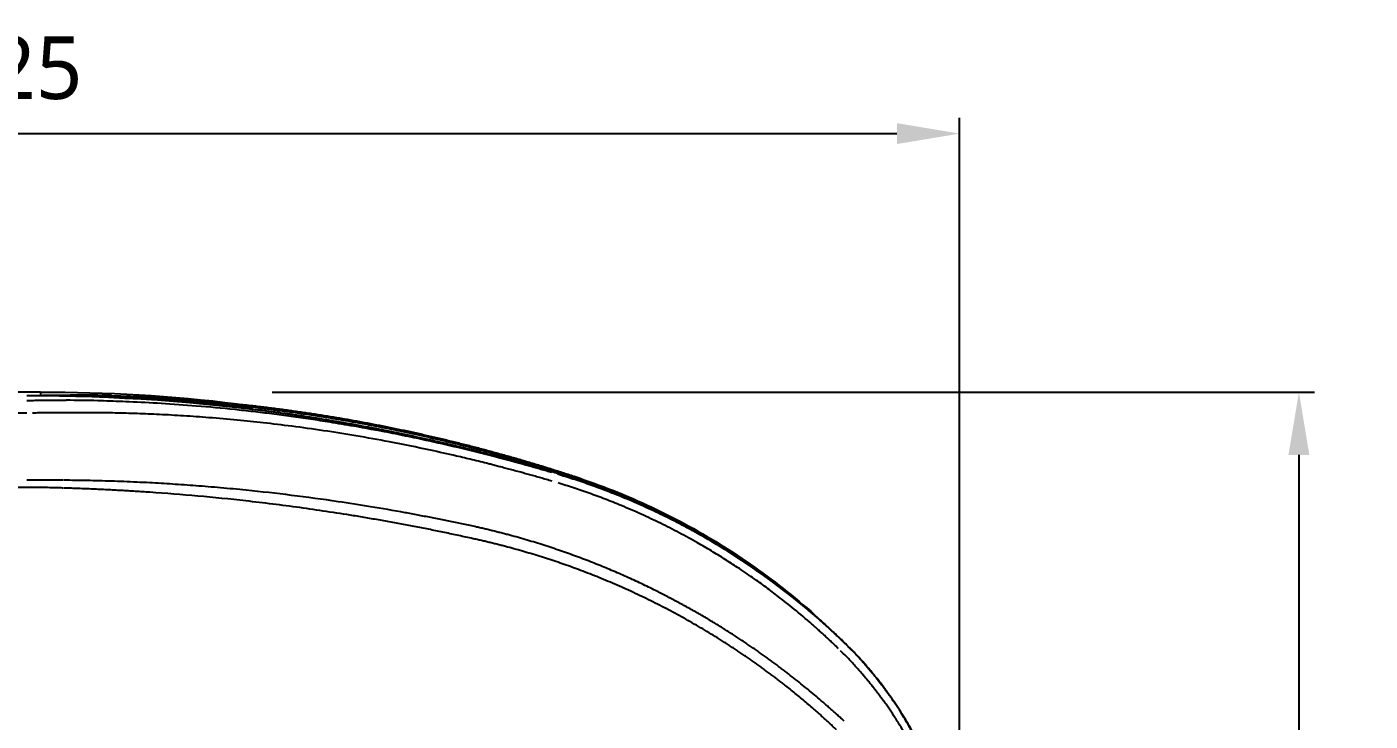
# Model space of a CAD drawing. Extents: x -4150 to 1921, y -105 to 2422.
# Drawn here: x -326 to 188, y 1716 to 1982 of the extents above; entities that cross this region are included whole.
import ezdxf

# ---------------------------------------------------------------- set-up
doc = ezdxf.new("R2010")
doc.units = 0
doc.header["$LTSCALE"] = 20
doc.header["$MEASUREMENT"] = 0
doc.layers.get('0').update_dxf_attribs({"linetype": 'CONTINUOUS'})
doc.layers.get('DEFPOINTS').update_dxf_attribs({"linetype": 'CONTINUOUS'})
doc.styles.get("Standard").update_dxf_attribs({"font": 'NanumGothic.ttf'})
doc.dimstyles.get("Standard").update_dxf_attribs({"dimtxt": 2.7, "dimasz": 2.5, "dimexe": 1.5, "dimexo": 1.5, "dimgap": 1.5, "dimtad": 1, "dimdec": 0, "dimlfac": 10, "dimzin": 0, "dimdsep": 46, "dimtxsty": 'Standard', "dimcen": 0, "dimclrt": 2, "dimadec": 0, "dimazin": 0, "dimtfac": 1, "dimtdec": 0, "dimtmove": 0, "dimatfit": 3, "dimfxl": 0, "dimtolj": 1, "dimtzin": 0, "dimarcsym": 0})

# ---------------------------------------------------------------- blocks, each defined once
blk = doc.blocks.new('*D13')
at = {"color": 3, "lineweight": -2}
for p, q in [((-231.99, 1841.92), (166.99, 1841.92)), ((160.99, 1817.92), (160.99, 1666.9)), ((160.99, 1465.93), (160.99, 1616.95)), ((-232.86, 1441.93), (166.99, 1441.93))]:
    blk.add_line(p, q, dxfattribs=at)
at = {"color": 3}
for points in [[(156.99, 1817.92), (164.99, 1817.92), (160.99, 1841.92)], [(156.99, 1465.93), (164.99, 1465.93), (160.99, 1441.93)]]:
    blk.add_solid(points, dxfattribs=at)
at = {"layer": 'DEFPOINTS', "color": 0}
for p in [(-233.79, 1841.92), (160.99, 1841.92), (-234.66, 1441.93)]:
    blk.add_point(p, dxfattribs=at)
at = {"color": 2, "insert": (160.99, 1641.93), "char_height": 24, "attachment_point": 5}
blk.add_mtext('\\A1;400', dxfattribs=at)
blk = doc.blocks.new('*D14')
at = {"color": 3, "lineweight": -2}
for p, q in [((-693.82, 1823.73), (-693.82, 1946.81)), ((31.15, 1643.73), (31.15, 1946.81)), ((-669.82, 1940.81), (7.15, 1940.81))]:
    blk.add_line(p, q, dxfattribs=at)
at = {"color": 3}
for points in [[(-669.82, 1944.81), (-669.82, 1936.81), (-693.82, 1940.81)], [(7.15, 1944.81), (7.15, 1936.81), (31.15, 1940.81)]]:
    blk.add_solid(points, dxfattribs=at)
at = {"layer": 'DEFPOINTS', "color": 0}
for p in [(31.15, 1940.81), (-693.82, 1821.93), (31.15, 1641.93)]:
    blk.add_point(p, dxfattribs=at)
at = {"color": 2, "insert": (-331.33, 1965.87), "char_height": 24, "attachment_point": 5}
blk.add_mtext('\\A1;725', dxfattribs=at)

msp = doc.modelspace()

# ---------------------------------------------------------------- linework, layer by layer
at = {"flags": 128}
msp.add_lwpolyline([(-261.22, 1837.57), (-261.32, 1838.06), (-261.48, 1838.33)], dxfattribs=at)
for centre, radius, start, end in [((-324.26, 1143.68), 696.82, 73.69378, 90.13068), ((-318.03, 1249.97), 591.86, 82.94329, 90.24959), ((-196.95, 1561.1), 260.37, 60.5432, 72.1292), ((-196.37, 1558.06), 262.65, 45.5631, 57.4549)]:
    msp.add_arc(centre, radius, start, end)
for points, degree in [([(-325.81, 1841.91), (-338.26, 1841.82)], 1), ([(-320.61, 1841.9), (-322.34, 1841.9), (-324.08, 1841.91), (-325.81, 1841.91)], 3), ([(-310.22, 1840.7), (-324.24, 1840.55)], 1), ([(-293.41, 1840.62), (-283.76, 1840.36), (-274.12, 1839.87), (-264.49, 1839.15)], 3), ([(-264.81, 1838.58), (-264.7, 1838.77), (-264.59, 1838.96), (-264.49, 1839.15)], 3), ([(-261.48, 1838.33), (-262.59, 1838.42), (-263.7, 1838.5), (-264.81, 1838.58)], 3), ([(-264.49, 1839.15), (-256.28, 1838.55), (-248.22, 1837.79), (-240.04, 1836.86)], 3), ([(-239.7, 1836.24), (-239.81, 1836.44), (-239.93, 1836.65), (-240.04, 1836.86)], 3), ([(-236.99, 1835.92), (-237.89, 1836.03), (-238.8, 1836.14), (-239.7, 1836.24)], 3), ([(-116.55, 1809.34), (-116.5, 1809.49), (-116.45, 1809.64), (-116.4, 1809.78)], 3)]:
    msp.add_open_spline(points, degree=degree)
for points, knots in [([(-122.57, 1810.76), (-123.37, 1811), (-124.98, 1811.49), (-127.4, 1812.2), (-129.82, 1812.91), (-132.25, 1813.61), (-134.68, 1814.3), (-137.12, 1814.99), (-139.56, 1815.66), (-142.01, 1816.33), (-144.46, 1816.99), (-146.91, 1817.64), (-149.37, 1818.28), (-151.84, 1818.92), (-154.31, 1819.54), (-156.78, 1820.16), (-159.26, 1820.77), (-161.74, 1821.37), (-164.23, 1821.96), (-166.72, 1822.54), (-169.21, 1823.11), (-171.71, 1823.68), (-174.21, 1824.24), (-176.72, 1824.78), (-179.23, 1825.32), (-181.75, 1825.85), (-184.27, 1826.37), (-186.79, 1826.89), (-189.32, 1827.39), (-191.85, 1827.89), (-194.39, 1828.37), (-196.93, 1828.85), (-199.47, 1829.32), (-202.02, 1829.77), (-204.58, 1830.22), (-207.13, 1830.67), (-209.69, 1831.1), (-212.25, 1831.52), (-214.82, 1831.93), (-217.39, 1832.34), (-219.97, 1832.73), (-223.26, 1833.22), (-227.28, 1833.8), (-232.02, 1834.45), (-236.79, 1835.07), (-241.58, 1835.66), (-246.39, 1836.22), (-251.21, 1836.74), (-256.06, 1837.24), (-260.92, 1837.7), (-265.81, 1838.13), (-270.71, 1838.52), (-275.63, 1838.88), (-280.57, 1839.21), (-285.53, 1839.5), (-290.51, 1839.76), (-295.5, 1839.99), (-300.51, 1840.18), (-305.54, 1840.33), (-310.59, 1840.45), (-315.65, 1840.53), (-320.73, 1840.57), (-324.12, 1840.57), (-325.82, 1840.57)], [0, 0, 0, 0, 0.012214, 0.024438, 0.036674, 0.048921, 0.061178, 0.073447, 0.085727, 0.098018, 0.11032, 0.122633, 0.134958, 0.147293, 0.159639, 0.171997, 0.184365, 0.196745, 0.209136, 0.221537, 0.23395, 0.246374, 0.258809, 0.271255, 0.283712, 0.29618, 0.30866, 0.32115, 0.333651, 0.346164, 0.358687, 0.371222, 0.383768, 0.396324, 0.408892, 0.421471, 0.434061, 0.446662, 0.459274, 0.471898, 0.484532, 0.497177, 0.520339, 0.543579, 0.566897, 0.590293, 0.613768, 0.637321, 0.660952, 0.684661, 0.708449, 0.732314, 0.756258, 0.780281, 0.804381, 0.82856, 0.852816, 0.877152, 0.901565, 0.926056, 0.950626, 0.975274, 1, 1, 1, 1]), ([(-320.61, 1841.9), (-320.61, 1841.8), (-320.61, 1841.65), (-320.61, 1841.01), (-320.61, 1840.65), (-320.61, 1840.59)], [0, 0, 0, 0, 0.61135, 0.939045, 1, 1, 1, 1]), ([(-301.48, 1840.75), (-301.95, 1840.75), (-302.9, 1840.75), (-304.33, 1840.75), (-305.78, 1840.75), (-307.24, 1840.74), (-308.72, 1840.73), (-309.72, 1840.72), (-310.22, 1840.71)], [0, 0, 0, 0, 0.160572, 0.32363, 0.489141, 0.657069, 0.827372, 1, 1, 1, 1]), ([(-293.41, 1840.62), (-293.55, 1840.63), (-293.83, 1840.63), (-294.25, 1840.64), (-294.66, 1840.65), (-295.08, 1840.66), (-295.49, 1840.67), (-295.9, 1840.68), (-296.31, 1840.69), (-296.72, 1840.7), (-297.13, 1840.7), (-297.68, 1840.71), (-298.35, 1840.72), (-299.15, 1840.73), (-299.94, 1840.74), (-300.71, 1840.74), (-301.22, 1840.75), (-301.48, 1840.75)], [0, 0, 0, 0, 0.050021, 0.099976, 0.149889, 0.199782, 0.24968, 0.299604, 0.34958, 0.399631, 0.44978, 0.500051, 0.599932, 0.699679, 0.799481, 0.899525, 1, 1, 1, 1]), ([(-325.82, 1838.78), (-325.4, 1838.78), (-324.57, 1838.79), (-323.3, 1838.81), (-321.83, 1838.82), (-320.14, 1838.83), (-318.26, 1838.84), (-316.38, 1838.85), (-314.49, 1838.84), (-312.63, 1838.84), (-311.38, 1838.83), (-310.77, 1838.83)], [0, 0, 0, 0, 0.081918, 0.16523, 0.249937, 0.374787, 0.500034, 0.62535, 0.750115, 0.876608, 1, 1, 1, 1]), ([(-296.46, 1838.56), (-297.21, 1838.59), (-302, 1838.76), (-306.76, 1838.8), (-310.77, 1838.83)], [0, 0, 0, 0, 0.157267, 1, 1, 1, 1]), ([(-137.56, 1814.79), (-141.72, 1815.91), (-149.95, 1818.12), (-162.26, 1821.11), (-174.69, 1823.91), (-187.5, 1826.53), (-199.28, 1828.7), (-209.27, 1830.37), (-217.26, 1831.6), (-224.67, 1832.66), (-231.98, 1833.63), (-239.18, 1834.49), (-248.84, 1835.55), (-260.59, 1836.64), (-274.06, 1837.6), (-285.89, 1838.24), (-293.21, 1838.46), (-296.46, 1838.56)], [0, 0, 0, 0, 0.078602, 0.155485, 0.232041, 0.312584, 0.396351, 0.453365, 0.500349, 0.546621, 0.592838, 0.638083, 0.682351, 0.775007, 0.860214, 0.937805, 1, 1, 1, 1]), ([(-264.81, 1838.58), (-267.21, 1838.75), (-271.87, 1839.07), (-278.64, 1839.44), (-285.1, 1839.73), (-290.27, 1839.92), (-293.33, 1839.99), (-294.31, 1840.01)], [0, 0, 0, 0, 0.2442987, 0.4743288, 0.6886072, 0.9008125, 1, 1, 1, 1]), ([(-264.55, 1837.82), (-264.58, 1838), (-264.64, 1838.44), (-264.75, 1838.53), (-264.81, 1838.58)], [0, 0, 0, 0, 0.389294, 1, 1, 1, 1]), ([(-261.48, 1838.33), (-260.76, 1838.27), (-259.3, 1838.16), (-257.12, 1837.97), (-254.94, 1837.78), (-252.76, 1837.59), (-250.09, 1837.33), (-246.93, 1837.02), (-243.3, 1836.64), (-240.9, 1836.37), (-239.7, 1836.24)], [0, 0, 0, 0, 0.100028, 0.200041, 0.300041, 0.400027, 0.499999, 0.668131, 0.834798, 1, 1, 1, 1]), ([(-240.04, 1836.86), (-239.25, 1836.76), (-237.66, 1836.58), (-235.27, 1836.3), (-232.89, 1836), (-230.51, 1835.7), (-228.13, 1835.39), (-225.75, 1835.06), (-223.38, 1834.73), (-221, 1834.39), (-218.63, 1834.04), (-216.26, 1833.68), (-213.89, 1833.32), (-211.52, 1832.94), (-209.15, 1832.55), (-206.79, 1832.16), (-204.43, 1831.75), (-202.07, 1831.34), (-199.71, 1830.92), (-197.35, 1830.49), (-195, 1830.05), (-192.65, 1829.6), (-190.3, 1829.14), (-187.95, 1828.67), (-185.6, 1828.2), (-183.26, 1827.71), (-180.92, 1827.22), (-178.58, 1826.71), (-176.24, 1826.2), (-173.91, 1825.68), (-171.58, 1825.15), (-169.25, 1824.61), (-166.92, 1824.06), (-164.6, 1823.51), (-162.27, 1822.94), (-159.95, 1822.37), (-157.64, 1821.78), (-155.32, 1821.19), (-153.01, 1820.59), (-150.7, 1819.98), (-148.39, 1819.36), (-146.09, 1818.73), (-143.79, 1818.1), (-141.49, 1817.45), (-139.2, 1816.8), (-136.9, 1816.14), (-134.61, 1815.47), (-132.33, 1814.79), (-130.04, 1814.1), (-127.76, 1813.4), (-125.48, 1812.69), (-123.21, 1811.98), (-120.94, 1811.26), (-118.67, 1810.52), (-117.16, 1810.03), (-116.41, 1809.78)], [0, 0, 0, 0, 0.018938, 0.037874, 0.056807, 0.075737, 0.094665, 0.11359, 0.132512, 0.151431, 0.170348, 0.189262, 0.208174, 0.227082, 0.245988, 0.264891, 0.283792, 0.302689, 0.321584, 0.340477, 0.359366, 0.378253, 0.397137, 0.416019, 0.434898, 0.453774, 0.472647, 0.491518, 0.510386, 0.529251, 0.548113, 0.566973, 0.58583, 0.604685, 0.623536, 0.642385, 0.661231, 0.680075, 0.698916, 0.717754, 0.736589, 0.755422, 0.774252, 0.793079, 0.811904, 0.830726, 0.849545, 0.868361, 0.887175, 0.905986, 0.924794, 0.9436, 0.962402, 0.981203, 1, 1, 1, 1]), ([(-239.47, 1835.21), (-239.49, 1835.49), (-239.54, 1836.05), (-239.65, 1836.18), (-239.7, 1836.24)], [0, 0, 0, 0, 0.496104, 1, 1, 1, 1]), ([(-236.76, 1834.86), (-236.79, 1835.15), (-236.83, 1835.73), (-236.94, 1835.86), (-236.99, 1835.92)], [0, 0, 0, 0, 0.509078, 1, 1, 1, 1]), ([(-236.99, 1835.92), (-236.19, 1835.83), (-234.55, 1835.63), (-232.04, 1835.32), (-229.42, 1834.98), (-226.69, 1834.62), (-223.86, 1834.23), (-220.92, 1833.81), (-217.88, 1833.36), (-214.73, 1832.88), (-210.06, 1832.14), (-204.01, 1831.14), (-196.74, 1829.83), (-189.81, 1828.5), (-183.71, 1827.27), (-178.35, 1826.12), (-173.6, 1825.07), (-168.86, 1823.99), (-164.12, 1822.86), (-159.39, 1821.7), (-154.66, 1820.5), (-149.94, 1819.26), (-145.23, 1817.98), (-140.52, 1816.67), (-135.82, 1815.32), (-131.13, 1813.93), (-126.45, 1812.5), (-121.77, 1811.04), (-118.66, 1810.03), (-117.11, 1809.52)], [0, 0, 0, 0, 0.019724, 0.040331, 0.061823, 0.0842, 0.10746, 0.131604, 0.156633, 0.182546, 0.209343, 0.272043, 0.332105, 0.389532, 0.444321, 0.483843, 0.523391, 0.562965, 0.602565, 0.642191, 0.681843, 0.721521, 0.761225, 0.800955, 0.840712, 0.880495, 0.920304, 0.960139, 1, 1, 1, 1]), ([(-325.82, 1833.9), (-326.39, 1833.89), (-331.53, 1833.87), (-333.23, 1833.84), (-334.9, 1833.81), (-336.54, 1833.78), (-338.15, 1833.75), (-339.73, 1833.73), (-341.28, 1833.7), (-342.8, 1833.68), (-344.29, 1833.65), (-345.76, 1833.63), (-347.2, 1833.61), (-348.61, 1833.59), (-350, 1833.57), (-351.35, 1833.55), (-352.69, 1833.53), (-353.99, 1833.52), (-355.94, 1833.49), (-358.54, 1833.46), (-361.79, 1833.43), (-365.05, 1833.39), (-368.32, 1833.36), (-371.58, 1833.34), (-374.86, 1833.31), (-378.14, 1833.29), (-380.34, 1833.28), (-381.44, 1833.27)], [0, 0, 0, 0, 0.034257, 0.067836, 0.100753, 0.133019, 0.16465, 0.195657, 0.226052, 0.255845, 0.285046, 0.313665, 0.341711, 0.369191, 0.396114, 0.422486, 0.448313, 0.473602, 0.498358, 0.561362, 0.624176, 0.686853, 0.749446, 0.812006, 0.874584, 0.937232, 1, 1, 1, 1]), ([(-308.47, 1834.06), (-308.8, 1834.06), (-309.54, 1834.06), (-310.76, 1834.06), (-312.4, 1834.06), (-314.13, 1834.05), (-316.26, 1834.03), (-318.51, 1834.01), (-321.12, 1833.98), (-322.86, 1833.95), (-323.72, 1833.93)], [0, 0, 0, 0, 0.066399, 0.146847, 0.241592, 0.389763, 0.488392, 0.661022, 0.832112, 1, 1, 1, 1]), ([(-137.33, 1811.44), (-138.11, 1811.65), (-139.62, 1812.06), (-141.81, 1812.64), (-143.86, 1813.18), (-145.76, 1813.68), (-147.52, 1814.13), (-150.7, 1814.94), (-155.32, 1816.08), (-162.71, 1817.83), (-173.27, 1820.19), (-186.09, 1822.79), (-199.73, 1825.24), (-212.2, 1827.22), (-224.02, 1828.87), (-235.03, 1830.2), (-245.59, 1831.29), (-255.75, 1832.18), (-265.69, 1832.88), (-273.44, 1833.31), (-279.38, 1833.57), (-283.62, 1833.73), (-287.84, 1833.86), (-292.02, 1833.96), (-296.18, 1834.03), (-300.3, 1834.07), (-304.4, 1834.08), (-307.11, 1834.07), (-308.47, 1834.06)], [0, 0, 0, 0, 0.013634, 0.026426, 0.038376, 0.049486, 0.059755, 0.069185, 0.105087, 0.140395, 0.198191, 0.289343, 0.363736, 0.435793, 0.506654, 0.569919, 0.628064, 0.691355, 0.748116, 0.80272, 0.827873, 0.852887, 0.877761, 0.902493, 0.927084, 0.951533, 0.975839, 1, 1, 1, 1]), ([(-124.91, 1811.19), (-125.6, 1811.39), (-126.99, 1811.8), (-129.08, 1812.41), (-131.18, 1813.01), (-133.29, 1813.61), (-135.42, 1814.2), (-136.85, 1814.6), (-137.56, 1814.79)], [0, 0, 0, 0, 0.164177, 0.32935, 0.495518, 0.662683, 0.830843, 1, 1, 1, 1]), ([(-124.8, 1807.88), (-125.53, 1808.09), (-126.98, 1808.52), (-129.13, 1809.14), (-131.24, 1809.75), (-133.31, 1810.33), (-135.33, 1810.89), (-136.67, 1811.26), (-137.33, 1811.44)], [0, 0, 0, 0, 0.175703, 0.347644, 0.515946, 0.680717, 0.842044, 1, 1, 1, 1]), ([(-13.28, 1746.39), (-13.66, 1746.76), (-14.44, 1747.51), (-15.64, 1748.65), (-16.87, 1749.81), (-18.14, 1750.99), (-19.46, 1752.19), (-20.81, 1753.42), (-22.21, 1754.66), (-23.65, 1755.92), (-25.12, 1757.2), (-26.65, 1758.5), (-28.21, 1759.81), (-29.82, 1761.15), (-31.48, 1762.49), (-33.17, 1763.85), (-34.92, 1765.22), (-38.58, 1768.05), (-44.23, 1772.23), (-51.91, 1777.5), (-59.91, 1782.59), (-66.65, 1786.55), (-72.09, 1789.55), (-75.92, 1791.59), (-79.7, 1793.51), (-83.42, 1795.34), (-87.07, 1797.06), (-90.67, 1798.69), (-94.19, 1800.23), (-97.65, 1801.68), (-101.04, 1803.04), (-104.35, 1804.33), (-107.59, 1805.53), (-110.75, 1806.66), (-113.84, 1807.72), (-116.84, 1808.72), (-119.77, 1809.65), (-121.7, 1810.23), (-122.64, 1810.52)], [0, 0, 0, 0, 0.01247, 0.025283, 0.038439, 0.051937, 0.065778, 0.079962, 0.094488, 0.109356, 0.124568, 0.140121, 0.156018, 0.172257, 0.188839, 0.205764, 0.223032, 0.240643, 0.313826, 0.387013, 0.458407, 0.535476, 0.570113, 0.604002, 0.637145, 0.669541, 0.701189, 0.732091, 0.762245, 0.791651, 0.820311, 0.848222, 0.875387, 0.901804, 0.927474, 0.952396, 0.976572, 1, 1, 1, 1]), ([(-12.41, 1745.64), (-12.79, 1746.01), (-13.54, 1746.74), (-14.68, 1747.84), (-15.83, 1748.93), (-16.99, 1750.01), (-18.15, 1751.09), (-19.32, 1752.17), (-20.5, 1753.23), (-21.69, 1754.29), (-22.88, 1755.35), (-24.08, 1756.4), (-25.29, 1757.44), (-26.51, 1758.48), (-27.73, 1759.51), (-28.96, 1760.54), (-30.2, 1761.56), (-31.44, 1762.57), (-32.7, 1763.57), (-33.96, 1764.57), (-35.23, 1765.57), (-36.5, 1766.55), (-37.78, 1767.53), (-39.07, 1768.51), (-40.37, 1769.47), (-41.67, 1770.43), (-42.98, 1771.38), (-44.3, 1772.33), (-45.63, 1773.27), (-46.96, 1774.2), (-48.3, 1775.12), (-49.64, 1776.04), (-50.99, 1776.95), (-52.35, 1777.85), (-53.72, 1778.75), (-55.09, 1779.64), (-56.47, 1780.52), (-57.86, 1781.39), (-59.25, 1782.26), (-60.66, 1783.11), (-62.06, 1783.96), (-63.85, 1785.03), (-66.03, 1786.3), (-68.61, 1787.77), (-71.22, 1789.22), (-73.86, 1790.65), (-76.52, 1792.05), (-79.21, 1793.42), (-81.92, 1794.77), (-84.66, 1796.1), (-87.43, 1797.4), (-90.22, 1798.67), (-93.04, 1799.92), (-95.88, 1801.14), (-98.75, 1802.33), (-101.64, 1803.49), (-104.56, 1804.62), (-107.5, 1805.72), (-110.47, 1806.79), (-113.46, 1807.84), (-116.47, 1808.84), (-119.51, 1809.82), (-121.55, 1810.45), (-122.57, 1810.76)], [0, 0, 0, 0, 0.0122213, 0.0244557, 0.0367033, 0.048964, 0.0612379, 0.0735249, 0.085825, 0.0981382, 0.1104647, 0.1228042, 0.1351569, 0.1475227, 0.1599017, 0.1722938, 0.1846991, 0.1971175, 0.209549, 0.2219937, 0.2344515, 0.2469225, 0.2594066, 0.2719039, 0.2844143, 0.2969379, 0.3094746, 0.3220245, 0.3345875, 0.3471636, 0.3597529, 0.3723554, 0.384971, 0.3975997, 0.4102416, 0.4228966, 0.4355648, 0.4482462, 0.4609407, 0.4736483, 0.4863691, 0.4991031, 0.5220053, 0.5450026, 0.5680948, 0.5912821, 0.6145643, 0.6379416, 0.6614139, 0.6849812, 0.7086435, 0.7324007, 0.756253, 0.7802003, 0.8042426, 0.8283798, 0.8526121, 0.8769393, 0.9013615, 0.9258787, 0.9504908, 0.9751979, 1, 1, 1, 1]), ([(-116.55, 1809.34), (-116.6, 1809.36), (-116.69, 1809.39), (-116.83, 1809.43), (-116.97, 1809.48), (-117.06, 1809.51), (-117.11, 1809.52)], [0, 0, 0, 0, 0.2500884, 0.5002011, 0.7501386, 1, 1, 1, 1]), ([(-117.09, 1808.91), (-117.09, 1808.92), (-117.05, 1809.15), (-117.05, 1809.37), (-117.09, 1809.48), (-117.11, 1809.52)], [0, 0, 0, 0, 0.017284, 0.548354, 1, 1, 1, 1]), ([(-116.41, 1809.78), (-111.35, 1808.02), (-101.26, 1804.5), (-86.61, 1798.07), (-72.42, 1790.87), (-58.78, 1782.83), (-45.7, 1774.04), (-33.29, 1764.48), (-24.55, 1757.16), (-20.15, 1752.84), (-19.46, 1752.16)], [0, 0, 0, 0, 0.141305, 0.281911, 0.421816, 0.561022, 0.699529, 0.837335, 0.974443, 1, 1, 1, 1]), ([(-325.7, 1805.51), (-326.33, 1805.51), (-331.75, 1805.52), (-334.15, 1805.53), (-337.07, 1805.55), (-340.02, 1805.56), (-342.67, 1805.57), (-345.52, 1805.58), (-348.53, 1805.59), (-353.28, 1805.61), (-357.7, 1805.62), (-362.53, 1805.62), (-366.09, 1805.62), (-369.93, 1805.63), (-373.73, 1805.63), (-377.46, 1805.63), (-379.9, 1805.63), (-380.96, 1805.63)], [0, 0, 0, 0, 0.0371371, 0.0845204, 0.1421498, 0.2100253, 0.2588964, 0.2985538, 0.377454, 0.4361653, 0.5771378, 0.6356695, 0.7181139, 0.783845, 0.85908, 0.9386751, 1, 1, 1, 1]), ([(-311.89, 1808.24), (-312.42, 1808.25), (-313.52, 1808.26), (-315.21, 1808.28), (-316.99, 1808.29), (-319.11, 1808.3), (-321.4, 1808.29), (-323.72, 1808.28), (-325.16, 1808.27), (-325.82, 1808.27)], [0, 0, 0, 0, 0.115256, 0.237136, 0.365639, 0.500714, 0.692783, 0.85922, 1, 1, 1, 1]), ([(-311.79, 1805.27), (-312.37, 1805.28), (-313.53, 1805.32), (-315.84, 1805.38), (-318.73, 1805.44), (-321.54, 1805.48), (-323.86, 1805.5), (-325.03, 1805.51), (-325.7, 1805.51)], [0, 0, 0, 0, 0.1251634, 0.2502148, 0.500072, 0.7498912, 0.8554943, 1, 1, 1, 1]), ([(-153.72, 1790.37), (-154.55, 1790.55), (-156.21, 1790.91), (-158.7, 1791.44), (-161.18, 1791.96), (-163.67, 1792.47), (-166.16, 1792.98), (-168.65, 1793.48), (-171.14, 1793.97), (-173.63, 1794.45), (-176.12, 1794.92), (-178.61, 1795.39), (-184.66, 1796.5), (-194.02, 1798.11), (-208.5, 1800.37), (-224.39, 1802.53), (-239.4, 1804.22), (-251.59, 1805.37), (-261, 1806.14), (-270.02, 1806.77), (-277.58, 1807.21), (-283.76, 1807.51), (-288.66, 1807.72), (-293.45, 1807.89), (-298.14, 1808.02), (-302.73, 1808.13), (-307.22, 1808.2), (-310.17, 1808.23), (-311.63, 1808.24)], [0, 0, 0, 0, 0.015776, 0.031551, 0.047326, 0.063099, 0.078871, 0.094641, 0.110411, 0.126179, 0.141946, 0.157712, 0.173477, 0.256913, 0.335338, 0.448083, 0.557979, 0.619839, 0.679345, 0.736499, 0.791301, 0.822997, 0.854066, 0.884507, 0.914322, 0.943509, 0.972068, 1, 1, 1, 1]), ([(-154.39, 1785.76), (-155.3, 1785.96), (-157.11, 1786.36), (-159.82, 1786.95), (-162.54, 1787.53), (-165.26, 1788.1), (-167.99, 1788.66), (-170.71, 1789.22), (-173.44, 1789.76), (-176.17, 1790.3), (-178.9, 1790.82), (-181.64, 1791.34), (-184.37, 1791.84), (-187.11, 1792.34), (-189.85, 1792.83), (-192.59, 1793.31), (-195.34, 1793.78), (-198.09, 1794.24), (-203.34, 1795.11), (-211.1, 1796.32), (-221.39, 1797.8), (-231.72, 1799.15), (-244.73, 1800.68), (-260.43, 1802.27), (-274.47, 1803.37), (-284.21, 1804.01), (-289.64, 1804.32), (-295.09, 1804.61), (-300.56, 1804.86), (-306.05, 1805.08), (-309.71, 1805.2), (-311.55, 1805.26)], [0, 0, 0, 0, 0.017322, 0.034652, 0.051991, 0.069337, 0.086693, 0.104057, 0.12143, 0.138813, 0.156205, 0.173606, 0.191018, 0.208439, 0.22587, 0.243312, 0.260765, 0.278228, 0.295702, 0.360847, 0.426214, 0.491813, 0.557654, 0.674023, 0.79106, 0.82554, 0.860156, 0.894909, 0.9298, 0.96483, 1, 1, 1, 1]), ([(-15.24, 1743.88), (-15.64, 1744.27), (-16.45, 1745.05), (-17.68, 1746.22), (-18.92, 1747.39), (-20.18, 1748.55), (-21.46, 1749.72), (-22.75, 1750.89), (-24.06, 1752.06), (-27.17, 1754.81), (-31.86, 1758.77), (-37.73, 1763.43), (-43.04, 1767.43), (-48.23, 1771.15), (-53.45, 1774.7), (-58.71, 1778.09), (-63.82, 1781.23), (-69.68, 1784.64), (-76.18, 1788.2), (-83.36, 1791.85), (-90.75, 1795.32), (-96.81, 1797.94), (-101.42, 1799.81), (-104.51, 1801.02), (-107.57, 1802.17), (-110.61, 1803.28), (-113.63, 1804.33), (-116.62, 1805.33), (-119.59, 1806.29), (-121.56, 1806.9), (-122.54, 1807.2)], [0, 0, 0, 0, 0.013292, 0.026682, 0.04017, 0.053758, 0.067444, 0.081231, 0.095118, 0.109106, 0.179666, 0.240825, 0.287197, 0.337361, 0.392799, 0.43733, 0.486237, 0.535695, 0.598858, 0.662965, 0.728024, 0.79404, 0.820869, 0.847381, 0.873579, 0.899468, 0.925051, 0.950332, 0.975314, 1, 1, 1, 1]), ([(-116.55, 1809.34), (-113.16, 1808.18), (-106.24, 1805.82), (-95.83, 1801.63), (-83.95, 1796.27), (-75.15, 1791.71), (-69.36, 1788.46), (-67.73, 1787.53), (-66.1, 1786.58), (-64.46, 1785.61), (-62.83, 1784.63), (-61.19, 1783.63), (-58.41, 1781.91), (-54.24, 1779.24), (-48.48, 1775.32), (-43.75, 1771.97), (-41.01, 1769.85), (-40.37, 1769.36)], [0, 0, 0, 0, 0.124279, 0.254072, 0.389383, 0.576439, 0.598039, 0.61976, 0.641603, 0.663567, 0.685652, 0.707858, 0.730185, 0.799102, 0.879738, 0.972091, 1, 1, 1, 1]), ([(-116.53, 1808.74), (-116.53, 1808.76), (-116.49, 1808.99), (-116.5, 1809.2), (-116.53, 1809.3), (-116.55, 1809.34)], [0, 0, 0, 0, 0.054043, 0.571192, 1, 1, 1, 1]), ([(-141.81, 1787.45), (-142.37, 1787.6), (-143.5, 1787.9), (-145.19, 1788.33), (-146.88, 1788.76), (-148.58, 1789.18), (-150.29, 1789.58), (-152.01, 1789.98), (-153.15, 1790.24), (-153.72, 1790.37)], [0, 0, 0, 0, 0.141777, 0.283911, 0.426403, 0.569256, 0.712471, 0.856052, 1, 1, 1, 1]), ([(-142.66, 1782.92), (-143.21, 1783.06), (-144.33, 1783.35), (-146, 1783.78), (-147.67, 1784.19), (-149.35, 1784.6), (-151.03, 1785), (-152.71, 1785.38), (-153.83, 1785.64), (-154.39, 1785.76)], [0, 0, 0, 0, 0.142621, 0.285314, 0.428082, 0.570931, 0.713864, 0.856886, 1, 1, 1, 1]), ([(-32.96, 1733.11), (-33.42, 1733.46), (-34.32, 1734.17), (-35.7, 1735.23), (-37.09, 1736.29), (-38.51, 1737.35), (-39.94, 1738.42), (-41.4, 1739.48), (-42.87, 1740.55), (-44.37, 1741.62), (-45.88, 1742.69), (-47.42, 1743.76), (-48.97, 1744.83), (-50.55, 1745.9), (-52.14, 1746.97), (-53.76, 1748.04), (-55.4, 1749.1), (-57.06, 1750.17), (-58.74, 1751.23), (-60.44, 1752.29), (-62.16, 1753.35), (-63.91, 1754.41), (-65.67, 1755.46), (-67.46, 1756.51), (-69.27, 1757.56), (-71.1, 1758.6), (-72.95, 1759.63), (-74.82, 1760.66), (-76.72, 1761.69), (-78.64, 1762.71), (-80.58, 1763.72), (-82.54, 1764.73), (-84.75, 1765.85), (-87.23, 1767.07), (-89.98, 1768.39), (-92.76, 1769.7), (-95.57, 1770.98), (-98.42, 1772.25), (-101.3, 1773.49), (-104.22, 1774.72), (-107.17, 1775.92), (-110.15, 1777.1), (-113.17, 1778.26), (-116.22, 1779.39), (-119.31, 1780.49), (-122.43, 1781.57), (-125.58, 1782.63), (-128.76, 1783.65), (-131.98, 1784.65), (-135.23, 1785.62), (-138.51, 1786.56), (-140.71, 1787.15), (-141.81, 1787.45)], [0, 0, 0, 0, 0.013943, 0.028027, 0.042251, 0.056614, 0.071118, 0.085761, 0.100545, 0.115468, 0.130531, 0.145734, 0.161076, 0.176558, 0.19218, 0.207941, 0.223841, 0.23988, 0.256059, 0.272376, 0.288833, 0.305428, 0.322162, 0.339034, 0.356044, 0.373194, 0.390482, 0.407908, 0.425474, 0.443178, 0.461021, 0.479003, 0.497124, 0.521804, 0.546683, 0.57176, 0.597036, 0.622512, 0.648186, 0.67406, 0.700134, 0.726407, 0.752879, 0.77955, 0.806418, 0.833484, 0.860748, 0.888207, 0.915863, 0.943714, 0.97176, 1, 1, 1, 1]), ([(-35.42, 1729.66), (-35.88, 1730.03), (-36.81, 1730.75), (-38.22, 1731.84), (-39.63, 1732.91), (-41.04, 1733.97), (-42.47, 1735.03), (-43.89, 1736.07), (-45.33, 1737.11), (-46.76, 1738.14), (-48.21, 1739.16), (-49.66, 1740.17), (-51.11, 1741.17), (-52.57, 1742.16), (-54.04, 1743.14), (-55.51, 1744.11), (-56.98, 1745.07), (-58.46, 1746.03), (-61.57, 1748), (-66.35, 1750.93), (-72.86, 1754.7), (-79.48, 1758.31), (-86.2, 1761.76), (-93.01, 1765.03), (-99.9, 1768.14), (-106.85, 1771.06), (-112.57, 1773.29), (-117.02, 1774.93), (-120.17, 1776.05), (-123.34, 1777.14), (-126.53, 1778.19), (-129.72, 1779.21), (-132.94, 1780.19), (-136.16, 1781.14), (-139.4, 1782.05), (-141.57, 1782.63), (-142.66, 1782.92)], [0, 0, 0, 0, 0.014624, 0.02924, 0.0438485, 0.05845, 0.073045, 0.0876341, 0.1022179, 0.1167967, 0.1313713, 0.1459421, 0.1605096, 0.1750744, 0.189637, 0.2041981, 0.218758, 0.2333173, 0.2478766, 0.3099828, 0.3722145, 0.4346125, 0.4972175, 0.5600133, 0.622708, 0.685342, 0.7479561, 0.7758309, 0.8037299, 0.8316566, 0.8596147, 0.8876078, 0.9156393, 0.9437128, 0.9718319, 1, 1, 1, 1]), ([(2.15, 1723.77), (1.92, 1724.09), (1.44, 1724.74), (0.73, 1725.7), (0.02, 1726.65), (-0.7, 1727.59), (-1.41, 1728.51), (-2.13, 1729.42), (-2.85, 1730.31), (-3.56, 1731.19), (-4.28, 1732.06), (-5, 1732.92), (-5.92, 1734), (-7.05, 1735.3), (-8.42, 1736.83), (-9.84, 1738.38), (-11.32, 1739.94), (-12.85, 1741.52), (-13.9, 1742.56), (-14.43, 1743.08)], [0, 0, 0, 0, 0.047354, 0.094297, 0.140838, 0.186982, 0.232738, 0.278112, 0.323111, 0.367741, 0.412006, 0.455913, 0.499467, 0.578408, 0.659101, 0.741575, 0.825861, 0.911991, 1, 1, 1, 1]), ([(4.54, 1725.66), (4.31, 1725.98), (3.85, 1726.63), (3.14, 1727.61), (2.41, 1728.59), (1.67, 1729.58), (0.92, 1730.56), (0.14, 1731.55), (-0.64, 1732.55), (-1.45, 1733.55), (-2.27, 1734.54), (-3.11, 1735.54), (-3.97, 1736.55), (-4.84, 1737.55), (-5.73, 1738.56), (-6.64, 1739.56), (-7.56, 1740.57), (-8.5, 1741.57), (-9.47, 1742.58), (-10.45, 1743.59), (-11.44, 1744.59), (-12.12, 1745.26), (-12.46, 1745.59)], [0, 0, 0, 0, 0.045523, 0.091517, 0.137982, 0.184918, 0.232325, 0.280203, 0.328553, 0.377375, 0.426669, 0.476435, 0.526674, 0.577383, 0.628564, 0.680214, 0.732335, 0.784927, 0.837989, 0.891523, 0.945527, 1, 1, 1, 1]), ([(-12.41, 1538.21), (-12.12, 1538.5), (-11.54, 1539.07), (-10.68, 1539.93), (-9.82, 1540.8), (-8.98, 1541.68), (-8.14, 1542.56), (-7.31, 1543.45), (-6.49, 1544.34), (-5.68, 1545.24), (-4.88, 1546.15), (-4.09, 1547.06), (-3.3, 1547.97), (-2.53, 1548.89), (-1.76, 1549.82), (-1, 1550.75), (-0.25, 1551.68), (0.49, 1552.63), (1.22, 1553.57), (1.95, 1554.52), (2.66, 1555.47), (3.37, 1556.43), (4.06, 1557.4), (4.75, 1558.36), (5.43, 1559.34), (7.25, 1561.99), (10.08, 1566.39), (13.7, 1572.66), (16.98, 1579.08), (20.93, 1587.85), (25.04, 1599.16), (28.6, 1613.19), (30.75, 1627.48), (31.47, 1641.93), (30.75, 1656.37), (28.6, 1670.66), (25.04, 1684.69), (20.93, 1696), (16.98, 1704.77), (13.7, 1711.19), (10.08, 1717.46), (7.07, 1722.14), (4.86, 1725.34), (3.58, 1727.12), (2.28, 1728.89), (0.94, 1730.65), (-0.42, 1732.39), (-1.82, 1734.11), (-3.24, 1735.81), (-4.69, 1737.5), (-6.18, 1739.17), (-7.69, 1740.82), (-9.23, 1742.45), (-10.8, 1744.06), (-11.87, 1745.11), (-12.41, 1745.64)], [0, 0, 0, 0, 0.005295, 0.010583, 0.015863, 0.021136, 0.026401, 0.031659, 0.036909, 0.042152, 0.047388, 0.052616, 0.057836, 0.06305, 0.068255, 0.073454, 0.078645, 0.083828, 0.089004, 0.094173, 0.099334, 0.104488, 0.109634, 0.114773, 0.119904, 0.125028, 0.15653, 0.187867, 0.219038, 0.250045, 0.312712, 0.375023, 0.437568, 0.500001, 0.562433, 0.624979, 0.687289, 0.749957, 0.780963, 0.812134, 0.843471, 0.874973, 0.884438, 0.893929, 0.903445, 0.912986, 0.922553, 0.932145, 0.941763, 0.951405, 0.961074, 0.970767, 0.980486, 0.99023, 1, 1, 1, 1]), ([(-13.03, 1716.14), (-13.45, 1716.53), (-14.31, 1717.32), (-15.61, 1718.5), (-16.94, 1719.69), (-18.3, 1720.9), (-19.68, 1722.11), (-21.09, 1723.34), (-22.88, 1724.88), (-25.07, 1726.72), (-27.65, 1728.86), (-30.29, 1731), (-32.07, 1732.4), (-32.96, 1733.11)], [0, 0, 0, 0, 0.066082, 0.133218, 0.201409, 0.270655, 0.340957, 0.412315, 0.484732, 0.611694, 0.739889, 0.869323, 1, 1, 1, 1]), ([(-15.96, 1712.8), (-16.33, 1713.16), (-17.08, 1713.87), (-18.21, 1714.93), (-19.35, 1715.99), (-20.5, 1717.05), (-21.66, 1718.09), (-22.82, 1719.14), (-24, 1720.18), (-25.45, 1721.45), (-27.19, 1722.94), (-29.22, 1724.65), (-31.27, 1726.34), (-33.33, 1728.02), (-34.72, 1729.11), (-35.42, 1729.66)], [0, 0, 0, 0, 0.0600672, 0.1202701, 0.1806111, 0.2410924, 0.3017163, 0.362485, 0.4234008, 0.4844659, 0.5874198, 0.6904398, 0.7935362, 0.8967195, 1, 1, 1, 1]), ([(2.15, 1560.09), (2.38, 1560.41), (2.85, 1561.05), (3.53, 1562.02), (4.2, 1563), (4.87, 1563.98), (5.53, 1564.97), (6.64, 1566.67), (8.27, 1569.25), (11.27, 1574.34), (14.8, 1581.06), (18.76, 1589.98), (22.36, 1599.88), (25.06, 1609.8), (26.72, 1618.24), (27.74, 1625.22), (28.42, 1632.13), (28.75, 1639.72), (28.66, 1647.38), (28.16, 1654.76), (27.29, 1662.09), (25.64, 1671.63), (23.41, 1680.34), (20.86, 1688.03), (18.66, 1693.99), (15.41, 1701.54), (11.8, 1708.54), (8.67, 1713.93), (6.86, 1716.85), (5.37, 1719.13), (4.32, 1720.69), (3.25, 1722.24), (2.52, 1723.26), (2.15, 1723.77)], [0, 0, 0, 0, 0.006789, 0.013578, 0.020369, 0.027162, 0.033958, 0.040758, 0.062014, 0.086346, 0.142132, 0.192064, 0.253649, 0.322746, 0.36805, 0.401158, 0.443638, 0.487235, 0.531263, 0.575004, 0.614094, 0.657721, 0.741073, 0.767946, 0.796731, 0.850029, 0.908741, 0.931758, 0.956915, 0.967698, 0.978471, 0.989237, 1, 1, 1, 1]), ([(10.45, 1716.5), (10.04, 1717.2), (8.24, 1720.36), (6.16, 1723.34), (4.54, 1725.66)], [0, 0, 0, 0, 0.224349, 1, 1, 1, 1]), ([(9.6, 1565.88), (9.83, 1566.24), (11.05, 1568.17), (12.99, 1571.6), (15.31, 1575.95), (17.31, 1580.05), (19.16, 1584.11), (21.03, 1588.62), (22.9, 1593.59), (24.7, 1599.04), (26.34, 1604.73), (27.85, 1610.92), (29.19, 1617.77), (30.23, 1625.07), (30.9, 1632.44), (31.26, 1641.51), (30.97, 1652), (29.67, 1663.55), (27.64, 1674.19), (24.99, 1684.16), (22.49, 1691.44), (20.61, 1696.22), (19.57, 1698.73), (18.51, 1701.16), (17.43, 1703.52), (16.34, 1705.8), (15.12, 1708.23), (13.24, 1711.84), (11.57, 1714.62), (10.45, 1716.5)], [0, 0, 0, 0, 0.008108, 0.043289, 0.074515, 0.101563, 0.129695, 0.15891, 0.194007, 0.23024, 0.267609, 0.306114, 0.350989, 0.399789, 0.445628, 0.491056, 0.57173, 0.644009, 0.711037, 0.77672, 0.839216, 0.856752, 0.8739, 0.890658, 0.907028, 0.923008, 0.9386, 0.958559, 1, 1, 1, 1])]:
    msp.add_open_spline(points, degree=3, knots=knots)

# ---------------------------------------------------------------- dimensions: what is measured, and where the dimension line sits
dim = msp.add_linear_dim(base=(31.15, 1940.81), p1=(-693.82, 1821.93), p2=(31.15, 1641.93), angle=180, dimstyle='Standard', override={"dimscale": 1.2, "dimtxt": 20, "dimasz": 20, "dimexe": 5, "dimgap": 10, "dimtih": 1, "dimtoh": 1, "dimlfac": 1, "dimzin": 12, "dimclrd": 3, "dimclre": 3, "dimazin": 2, "dimarcsym": 1})
dim.commit()
dim.dimension.update_dxf_attribs({"geometry": '*D14', "text_midpoint": (-331.33, 1965.87)})
dim = msp.add_linear_dim(base=(160.99, 1841.92), p1=(-234.66, 1441.93), p2=(-233.79, 1841.92), angle=90, text='400', dimstyle='Standard', override={"dimscale": 1.2, "dimtxt": 20, "dimasz": 20, "dimexe": 5, "dimgap": 10, "dimtih": 1, "dimtoh": 1, "dimlfac": 1, "dimzin": 12, "dimclrd": 3, "dimclre": 3, "dimazin": 2, "dimarcsym": 1})
dim.commit()
dim.dimension.update_dxf_attribs({"geometry": '*D13', "text_midpoint": (160.99, 1641.93)})

doc.saveas('drawing.dxf')
